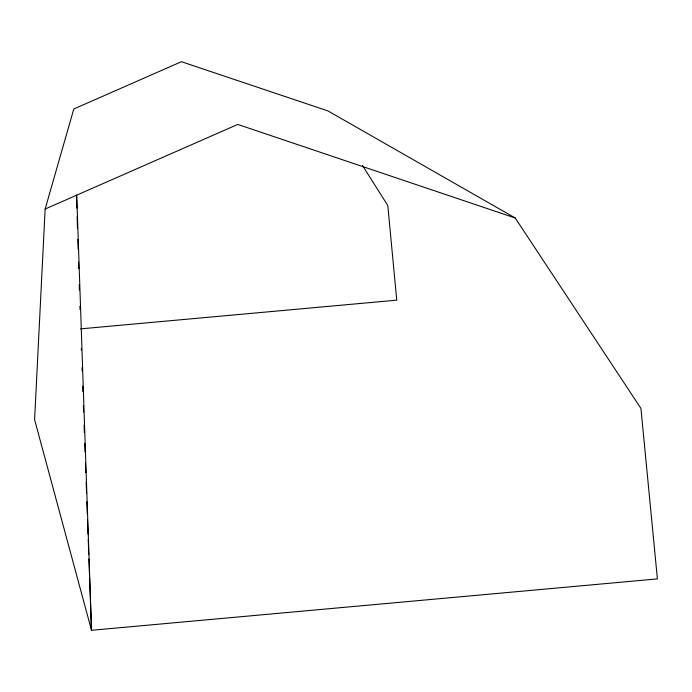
<?xml version="1.0" encoding="UTF-8"?>
<svg xmlns="http://www.w3.org/2000/svg" width="692" height="692" viewBox="0 0 692 692"><rect width="100%" height="100%" fill="white"/><g stroke="black" fill="none" stroke-linecap="round" stroke-linejoin="round"><path stroke-width="1.04" d="M45.136 209.027L34.6 419.663L91.508 630.291L657.4 578.901L640.93 408.41L515.237 218.006L327.947 110.919L181.425 61.709L73.81 108.973L45.136 209.027L237.771 124.43L515.237 218.006M80.609 328.864L396.75 300.155L387.797 205.533L362.478 165.509M81.31 348.31L81.388 350.472M82.019 367.755L82.132 370.998M82.685 386.119L82.876 391.525M83.386 405.573L83.62 412.051M84.087 425.018L84.363 432.578M84.753 443.382L85.064 452.023M85.453 462.827L85.808 472.549M86.163 482.272L86.552 493.076M86.863 501.726L87.287 513.611M87.529 520.09L88.031 534.138M88.23 539.535L88.775 554.664M88.931 558.98L89.519 575.19M89.597 577.353L91.508 630.291L76.743 195.317M76.475 195.205L76.873 208.136M77.141 216.76L77.513 228.62M77.841 239.397L78.144 249.103M78.542 262.034L78.741 268.496M79.243 284.672L79.407 290.06M79.909 306.227L80.013 309.462"/></g></svg>
